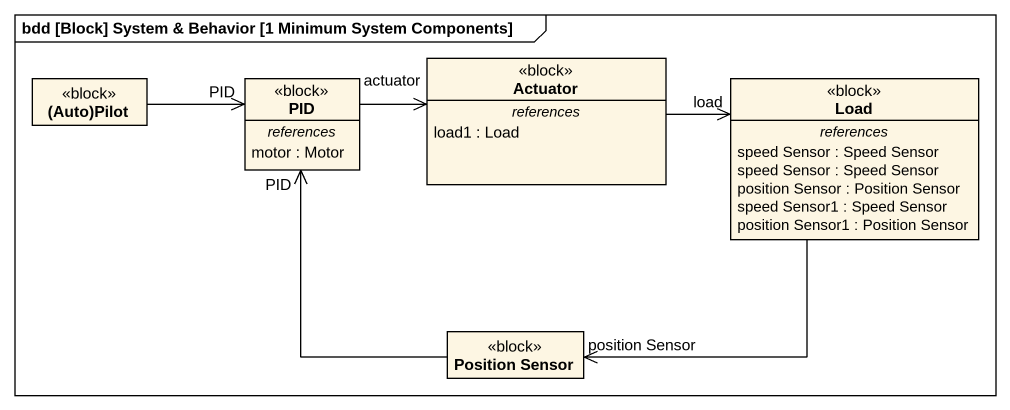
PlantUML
@startuml
mainframe bdd [Block] System & Behavior [1 Minimum System Components]
hide circle
hide empty members
class "(Auto)Pilot" as Auto_Pilot <<block>>
class PID <<block>> {
  -- references --
  motor : Motor
}
class Actuator <<block>> {
  -- references --
  load1 : Load
}
class Load <<block>> {
  -- references --
  speed Sensor : Speed Sensor
  speed Sensor : Speed Sensor
  position Sensor : Position Sensor
  speed Sensor1 : Speed Sensor
  position Sensor1 : Position Sensor
}
class "Position Sensor" as Position_Sensor <<block>>
Auto_Pilot -right-> "PID" PID
PID -right-> "actuator" Actuator
Actuator -right-> "load" Load
Load -left-> "position Sensor" Position_Sensor
Position_Sensor -up-> "PID" PID
@enduml
